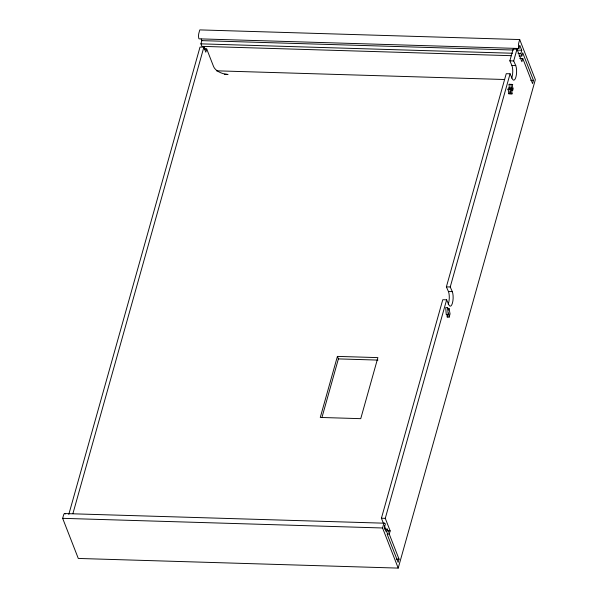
<?xml version="1.0" encoding="UTF-8"?>
<svg xmlns="http://www.w3.org/2000/svg" width="598" height="598" viewBox="0 0 598 598"><rect width="100%" height="100%" fill="white"/><g stroke="black" fill="none" stroke-linecap="round" stroke-linejoin="round"><path stroke-width="0.9" d="M519.012 55.92L521.815 56.003L520.836 53.499L521.733 50.284L519.782 45.269L518.877 48.483L198.962 38.833A4.074 1.323 -88.3 0 1 198.887 33.114L199.792 29.9L519.707 39.55L535.345 79.669L398.208 568.1L78.293 558.45L62.655 518.331L63.552 515.117A4.074 1.323 -88.3 0 1 65.249 514.026M68.8 514.415L200.016 47.063L203.873 47.175L205.824 52.19L206.729 48.976L204.419 48.909M511.552 55.696L201.9 46.352L200.921 43.848L201.825 40.634L201.167 38.967M72.904 513.637L203.873 47.175M337.414 356.393L320.274 417.441L360.744 418.667L377.884 357.611L337.414 356.393L338.393 358.897L322.008 417.262M383.378 523.243L381.419 518.227L442.774 299.718L446.624 299.83L448.687 304.487A8.155 2.654 -88.3 0 0 452.447 303.074A8.155 2.654 -88.3 0 0 452.297 291.63L450.234 286.98L510.087 73.793L506.237 73.681L446.377 286.861L448.44 291.518A8.155 2.654 -88.3 0 1 448.179 304.18M511.641 78.144A8.155 2.654 -88.3 0 0 511.91 65.481L509.847 60.824L513.144 49.073L517.001 49.193L521.89 61.729L522.787 58.514L519.707 58.417M398.208 568.1L382.571 527.982L383.468 524.767A4.074 1.323 -88.3 0 1 385.351 524.065L384.447 527.279L386.405 532.295L387.302 529.081L384.507 528.991M387.302 529.081L388.281 531.585L387.377 534.799L398.133 562.382L399.038 559.167L389.261 534.096L390.165 530.882L385.276 518.339L446.624 299.83M510.087 73.793L512.15 78.45A8.155 2.654 -88.3 0 0 515.91 77.037A8.155 2.654 -88.3 0 0 515.76 65.593L513.697 60.944L517.001 49.193M519.707 39.55L518.802 42.764A4.074 1.323 -88.3 0 0 518.877 48.483M510.154 93.766L508.494 93.669L508.95 92.062L507.971 89.558L508.42 87.951L510.348 88.011L511.327 90.515L511.776 88.908L510.49 88.87M511.776 88.908L512.082 93.826L510.423 93.729L510.879 92.122L509.9 89.618L510.348 88.011M447.767 308.486L449.046 308.523L448.597 310.13L447.618 307.626L445.689 307.566L446.258 314.541L448.186 314.6L448.635 312.993L449.165 317.104L447.237 317.045L446.915 314.578M447.237 317.045L447.685 315.445M512.74 90.193L511.761 87.682L511.305 89.289L511.006 84.37L512.665 84.468L512.209 86.075L513.189 88.586L512.74 90.193L511.454 90.156M521.815 56.003L522.712 52.788L533.468 80.371L532.564 83.585L522.787 58.514M449.165 317.104L450.062 313.89L449.046 308.523M224.347 74.264L228.07 74.399M201.825 40.634L513.346 50.03M517.076 50.142L521.733 50.284M200.921 43.848L512.441 53.244M518.032 53.416L520.836 53.499M509.847 60.824L513.697 60.944M511.91 65.481L515.76 65.593M216.349 70.811L504.555 79.504M530.665 80.289L533.468 80.371M509.332 88.414L509.077 84.318L512.665 84.468M507.971 89.558L509.9 89.618M508.95 92.062L510.879 92.122M508.494 93.669L512.082 93.826M446.377 286.861L450.234 286.98M448.44 291.518L452.297 291.63M338.393 358.897L377.943 360.093M381.419 518.227L385.276 518.339M64.599 513.555L384.626 523.205M62.655 518.331L382.571 527.982M387.848 530.807L390.165 530.882M386.951 534.021L389.261 534.096M396.332 559.078L399.038 559.167M509.077 84.318L510.737 84.415M206.729 48.976L213.568 66.528A12.229 7.027 15.7 0 0 227.046 74.346M204.142 46.592L205.151 49.178M384.35 525.747L385.979 529.925M447.618 307.626L448.186 314.6"/></g></svg>
